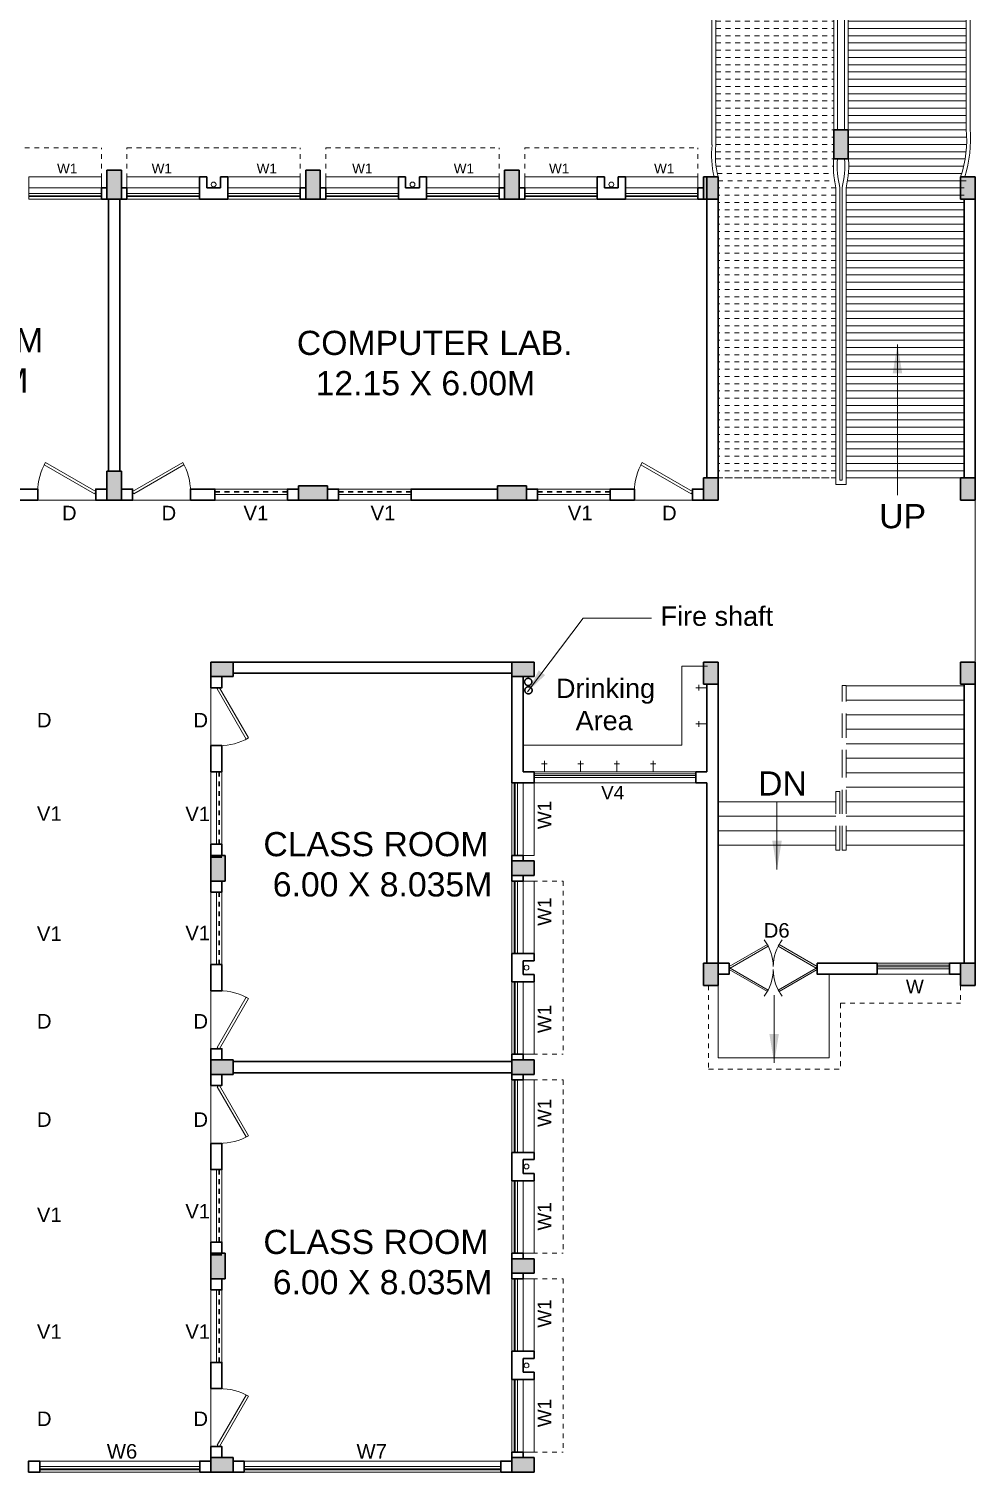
# Model space of a CAD drawing. Header units: millimetres. Extents: x 1898 to 3725, y 783 to 1532.
# Drawn here: x 3075.8 to 3095.38, y 1078.51 to 1108.37 of the extents above; entities that cross this region are included whole.
import ezdxf

# ---------------------------------------------------------------- set-up
doc = ezdxf.new("R2010")
doc.units = ezdxf.units.MM
for name, pattern in [('CENTER2', [1.125, 0.75, -0.125, 0.125, -0.125]), ('DASHED', [0.75, 0.5, -0.25]), ('DASHED2', [0.375, 0.25, -0.125]), ('HIDDEN', [0.375, 0.25, -0.125])]:
    doc.linetypes.add(name, pattern=pattern)
doc.layers.get('0').update_dxf_attribs({"lineweight": 20})
for name, color, linetype, lineweight in [('BL', 1, 'CENTER2', 30), ('CLL LEV.', 15, 'Continuous', 18), ('COL HATCH', 253, 'Continuous', 13), ('Column', 251, 'Continuous', 30), ('DIM', 6, 'Continuous', 18), ('Door', 54, 'Continuous', 18), ('expension joint', 248, 'Continuous', 18), ('Fixture', 44, 'Continuous', 13), ('glass', 5, 'Continuous', 18), ('PROJ.', 30, 'DASHED2', 15), ('Railing', 23, 'Continuous', 13), ('RAMP', 213, 'Continuous', 20), ('STAIRS', 10, 'Continuous', 18), ('TEXT', 7, 'Continuous', 15), ('TEXT 1', 3, 'Continuous', 20), ('Ventilator', 4, 'DASHED', 18), ('Wall', 7, 'Continuous', 30), ('Window', 150, 'Continuous', 15), ('Window-Wall', 7, 'Continuous', 18)]:
    doc.layers.add(name, color=color, linetype=linetype, lineweight=lineweight)
doc.styles.add('DIM', font='arial.ttf', dxfattribs={"height": 0.5})
doc.styles.add('L120', font='arial.ttf', dxfattribs={"height": 0.6})
doc.styles.get("Standard").update_dxf_attribs({"font": 'arial.ttf', "height": 0.2})
doc.dimstyles.new('Current Dim style', dxfattribs={"dimscale": 0.3, "dimtxt": 0.2, "dimasz": 2, "dimexe": 0.18, "dimexo": 1, "dimgap": 0.09, "dimtad": 0, "dimzin": 0, "dimdsep": 46, "dimtxsty": 'Standard', "dimcen": 0.09, "dimclrd": 256, "dimclre": 256, "dimclrt": 7, "dimadec": 0, "dimazin": 0, "dimtfac": 1, "dimtofl": 0, "dimtmove": 2, "dimatfit": 3, "dimfxl": 0, "dimtolj": 1, "dimtzin": 0, "dimlwd": -1, "dimlwe": -1, "dimarcsym": 0})
doc.dimstyles.new('DIM', dxfattribs={"dimtxt": 0.5, "dimasz": 0.5, "dimexe": 0.02, "dimexo": 0, "dimgap": 0.1, "dimtad": 0, "dimdec": 3, "dimzin": 0, "dimdsep": 46, "dimtxsty": 'DIM', "dimcen": 0, "dimclrd": 251, "dimclre": 256, "dimclrt": 7, "dimadec": 0, "dimazin": 0, "dimtfac": 1, "dimtdec": 3, "dimtofl": 0, "dimtmove": 0, "dimatfit": 3, "dimfxl": 0, "dimtolj": 1, "dimtzin": 0, "dimlwd": -1, "dimlwe": -1, "dimarcsym": 0})

# ---------------------------------------------------------------- blocks, each defined once
blk = doc.blocks.new('WINDOW 1')
at = {"layer": 'CLL LEV.'}
for p, q in [((-0.23, 0), (-0.46, 0)), ((-0.46, 0), (-0.46, -1.5)), ((-0.46, -1.5), (-0.23, -1.5))]:
    blk.add_line(p, q, dxfattribs=at)
at = {"layer": 'Window'}
for p, q in [((-0.065, 0), (-0.065, -1.5)), ((-0.05, -1.5), (-0.05, 0))]:
    blk.add_line(p, q, dxfattribs=at)
at = {"layer": 'Window-Wall'}
for p, q in [((0, 0), (-0.23, 0)), ((-0.23, 0), (-0.23, -1.5)), ((-0.115, 0), (-0.115, -1.5)), ((0, -1.5), (0, 0)), ((-0.23, -1.5), (0, -1.5))]:
    blk.add_line(p, q, dxfattribs=at)
blk = doc.blocks.new('VENTILATOR')
at = {"layer": 'Ventilator', "ltscale": 0.02}
for p, q in [((-0.18, -1.5), (-0.18, 0)), ((-0.165, 0), (-0.165, -1.5))]:
    blk.add_line(p, q, dxfattribs=at)
at = {"layer": 'Window-Wall'}
for p, q in [((-0.23, 0), (0, 0)), ((-0.23, -1.5), (-0.23, 0)), ((-0.115, 0), (-0.115, -1.5)), ((0, 0), (0, -1.5)), ((-0.23, -1.5), (0, -1.5))]:
    blk.add_line(p, q, dxfattribs=at)
blk = doc.blocks.new('C3')
at = {"layer": 'COL HATCH'}
h = blk.add_hatch(color=256, dxfattribs=at)
h.dxf.hatch_style = 1
h.paths.add_polyline_path([(0.3, 0), (0, 0), (0, -0.53), (0.3, -0.53)])
at = {"layer": 'Column'}
for p, q in [((0, 0), (0, -0.53)), ((0.3, 0), (0, 0)), ((0.3, -0.53), (0.3, 0)), ((0, -0.53), (0.3, -0.53))]:
    blk.add_line(p, q, dxfattribs=at)
blk = doc.blocks.new('SHAFT')
at = {"layer": 'Fixture'}
blk.add_circle((0.327, -0.302), 0.05, dxfattribs=at)
at = {"layer": 'Wall'}
for p, q in [((0.035, 0), (0.62, 0)), ((0.035, 0), (0.035, -0.46)), ((0.185, -0.46), (0.185, -0.23)), ((0.185, -0.23), (0.47, -0.23)), ((0.47, -0.46), (0.47, -0.23)), ((0.62, 0), (0.62, -0.46)), ((0.035, -0.46), (0.185, -0.46)), ((0.62, -0.46), (0.47, -0.46))]:
    blk.add_line(p, q, dxfattribs=at)
blk = doc.blocks.new('*U18')
for p, q in [((0, 0), (0, 6)), ((40, 0), (40, 6))]:
    blk.add_line(p, q)
blk.add_lwpolyline([(0, 0), (34.64, -20), (35.52, -18.48), (0.88, 1.52)], close=True)
blk.add_arc((0, 0), 40, 330, 360)
blk = doc.blocks.new('Door')
at = {"layer": 'Door'}
blk.add_line((0, 0.18), (1.199, 0.18), dxfattribs=at)
at = {"layer": 'Door', "xscale": 0.0299845412869386, "yscale": 0.0299845412869386, "zscale": 0.0299845412869386}
blk.add_blockref('*U18', (0, 0), dxfattribs=at)
blk = doc.blocks.new('A$C65A3360F')
at = {"layer": 'Fixture', "linetype": 'CENTER2'}
for p, q in [((0, 0), (-0.23, 0)), ((0, 0), (-0.23, 0)), ((-0.166, 0.057), (-0.166, 0)), ((-0.166, 0.057), (-0.166, 0)), ((-0.166, 0), (-0.166, -0.057)), ((-0.166, 0), (-0.166, -0.057))]:
    blk.add_line(p, q, dxfattribs=at)
blk = doc.blocks.new('Door - Left Hung 36 in.')
blk.add_lwpolyline([(0.8, -1.3), (0, 0), (31.2, 18), (31.9, 16.7)], close=True)
blk.add_arc((0, 0), 36, 0, 37.3101)
blk = doc.blocks.new('CU')
at = {"layer": 'COL HATCH', "linetype": 'CENTER2'}
h = blk.add_hatch(color=256, dxfattribs=at)
h.dxf.hatch_style = 1
h.paths.add_polyline_path([(0, 0.035), (0, -0.265), (0.46, -0.265), (0.46, 0.035)])
at = {"layer": 'Column', "linetype": 'CENTER2'}
blk.add_lwpolyline([(0, 0.035), (0, -0.265), (0.46, -0.265), (0.46, 0.035), (0, 0.035)], dxfattribs=at)
blk = doc.blocks.new('C2')
at = {"layer": 'COL HATCH'}
h = blk.add_hatch(color=256, dxfattribs=at)
h.dxf.hatch_style = 1
h.paths.add_polyline_path([(0.3, 0), (0, 0), (0, -0.6), (0.3, -0.6)])
at = {"layer": 'Column'}
for p, q in [((0, 0), (0, -0.6)), ((0.3, 0), (0, 0)), ((0.3, -0.6), (0.3, 0)), ((0, -0.6), (0.3, -0.6))]:
    blk.add_line(p, q, dxfattribs=at)
blk = doc.blocks.new('new ramp')
at = {"layer": 'COL HATCH'}
h = blk.add_hatch(color=256, dxfattribs=at)
h.dxf.hatch_style = 1
h.paths.add_polyline_path([(2.695, 18.46), (2.995, 18.46), (2.995, 17.86), (2.695, 17.86)])
h = blk.add_hatch(color=256, dxfattribs=at)
h.dxf.hatch_style = 1
h.paths.add_polyline_path([(2.695, 13.06), (2.995, 13.06), (2.995, 12.46), (2.695, 12.46)])
h = blk.add_hatch(color=256, dxfattribs=at)
h.dxf.hatch_style = 1
h.paths.add_polyline_path([(2.695, 7.66), (2.995, 7.66), (2.995, 7.06), (2.695, 7.06)])
at = {"layer": 'Column'}
for points in [[(2.695, 18.46), (2.995, 18.46), (2.995, 17.86), (2.695, 17.86)], [(2.695, 13.06), (2.995, 13.06), (2.995, 12.46), (2.695, 12.46)], [(2.695, 7.66), (2.995, 7.66), (2.995, 7.06), (2.695, 7.06)]]:
    blk.add_lwpolyline(points, close=True, dxfattribs=at)
at = {"layer": 'DIM'}
blk.add_line((2.995, 7.36), (2.995, 7.36), dxfattribs=at)
at = {"layer": 'DIM', "linetype": 'Continuous'}
blk.add_lwpolyline([(2.995, 15.16), (4.129, 15.339), (4.229, 15.166), (4.298, 15.559), (4.398, 15.386), (5.435, 15.61)], dxfattribs=at)
at = {"layer": 'Railing'}
for p, q in [((0.175, 7.351), (0.175, 18.46)), ((0.255, 7.347), (0.255, 18.46)), ((2.695, 7.59), (2.695, 18.46)), ((2.775, 7.66), (2.775, 18.46)), ((2.915, 7.66), (2.915, 18.46)), ((2.995, 7.59), (2.995, 18.46)), ((5.435, 7.677), (5.435, 18.46)), ((5.515, 7.681), (5.515, 18.46)), ((2.74, 0.325), (2.74, 6.46)), ((2.82, 0.412), (2.82, 6.469)), ((2.87, 0.412), (2.87, 6.469)), ((2.95, 0.325), (2.95, 6.46)), ((2.74, 0.325), (2.95, 0.325)), ((2.82, 0.412), (2.87, 0.412))]:
    blk.add_line(p, q, dxfattribs=at)
for centre, radius, start, end in [((2.845, 18.46), 2.67, 0, 180), ((2.845, 18.46), 2.59, 0, 180), ((2.845, 18.46), 0.15, 0, 180), ((2.845, 18.46), 0.07, 0, 180), ((2.248, 7.153), 2.082, 174.5626, 192.8599), ((2.248, 7.153), 2.002, 174.4549, 193.3831), ((4.768, 6.933), 2.082, 174.5626, 193.1223), ((4.768, 6.933), 2.002, 176.3533, 193.3831), ((0.922, 6.933), 2.002, 346.6169, 3.6467), ((0.922, 6.933), 2.082, 346.8777, 5.4374)]:
    blk.add_arc(centre, radius, start, end, dxfattribs=at)
at = {"layer": 'Railing', "linetype": 'Continuous'}
for radius, start, end in [(2.431, 341.5595, 5.152), (2.511, 342.1671, 5.0692)]:
    blk.add_arc((3.014, 7.459), radius, start, end, dxfattribs=at)
at = {"layer": 'RAMP', "linetype": 'DASHED', "ltscale": 0.02}
for p, q in [((0.255, 18.46), (2.695, 18.46)), ((0.255, 18.31), (2.695, 18.31)), ((5.435, 18.46), (2.995, 18.46)), ((5.435, 18.31), (2.995, 18.31)), ((0.255, 18.16), (2.695, 18.16)), ((0.255, 18.01), (2.695, 18.01)), ((5.435, 18.16), (2.995, 18.16)), ((5.435, 18.01), (2.995, 18.01)), ((0.255, 17.86), (2.695, 17.86)), ((0.255, 17.71), (2.695, 17.71)), ((5.435, 17.86), (2.995, 17.86)), ((5.435, 17.71), (2.995, 17.71)), ((0.255, 17.56), (2.695, 17.56)), ((0.255, 17.41), (2.695, 17.41)), ((5.435, 17.56), (2.995, 17.56)), ((5.435, 17.41), (2.995, 17.41)), ((0.255, 17.26), (2.695, 17.26)), ((0.255, 17.11), (2.695, 17.11)), ((5.435, 17.26), (2.995, 17.26)), ((5.435, 17.11), (2.995, 17.11)), ((0.255, 16.96), (2.695, 16.96)), ((0.255, 16.81), (2.695, 16.81)), ((5.435, 16.96), (2.995, 16.96)), ((5.435, 16.81), (2.995, 16.81)), ((0.255, 16.66), (2.695, 16.66)), ((0.255, 16.51), (2.695, 16.51)), ((5.435, 16.66), (2.995, 16.66)), ((5.435, 16.51), (2.995, 16.51)), ((0.255, 16.36), (2.695, 16.36)), ((0.255, 16.21), (2.695, 16.21)), ((5.435, 16.36), (2.995, 16.36)), ((5.435, 16.21), (2.995, 16.21)), ((0.255, 16.06), (2.695, 16.06)), ((0.255, 15.91), (2.695, 15.91)), ((5.435, 16.06), (2.995, 16.06)), ((5.435, 15.91), (2.995, 15.91)), ((0.255, 15.76), (2.695, 15.76)), ((0.255, 15.61), (2.695, 15.61)), ((5.435, 15.76), (2.995, 15.76)), ((5.435, 15.61), (2.995, 15.61)), ((0.255, 15.46), (2.695, 15.46)), ((0.255, 15.31), (2.695, 15.31)), ((4.281, 15.46), (2.995, 15.46)), ((4.146, 15.31), (2.995, 15.31)), ((0.255, 15.16), (2.695, 15.16)), ((0.255, 15.01), (2.695, 15.01)), ((0.255, 14.86), (2.695, 14.86)), ((0.255, 14.71), (2.695, 14.71)), ((0.255, 14.56), (2.695, 14.56)), ((0.255, 14.41), (2.695, 14.41)), ((0.255, 14.26), (2.695, 14.26)), ((0.255, 14.11), (2.695, 14.11)), ((0.255, 13.96), (2.695, 13.96)), ((0.255, 13.81), (2.695, 13.81)), ((0.255, 13.66), (2.695, 13.66)), ((0.255, 13.51), (2.695, 13.51)), ((0.255, 13.36), (2.695, 13.36)), ((0.255, 13.21), (2.695, 13.21)), ((0.255, 13.06), (2.695, 13.06)), ((0.255, 12.91), (2.695, 12.91)), ((0.255, 12.76), (2.695, 12.76)), ((0.255, 12.61), (2.695, 12.61)), ((0.255, 12.46), (2.695, 12.46)), ((0.255, 12.31), (2.695, 12.31)), ((0.255, 12.16), (2.695, 12.16)), ((0.255, 12.01), (2.695, 12.01)), ((0.255, 11.86), (2.695, 11.86)), ((0.255, 11.71), (2.695, 11.71)), ((0.255, 11.56), (2.695, 11.56)), ((0.255, 11.41), (2.695, 11.41)), ((0.255, 11.26), (2.695, 11.26)), ((0.255, 11.11), (2.695, 11.11)), ((0.255, 10.96), (2.695, 10.96)), ((0.255, 10.81), (2.695, 10.81)), ((0.255, 10.66), (2.695, 10.66)), ((0.255, 10.51), (2.695, 10.51)), ((0.255, 10.36), (2.695, 10.36)), ((0.255, 10.21), (2.695, 10.21)), ((0.255, 10.06), (2.695, 10.06)), ((0.255, 9.91), (2.695, 9.91)), ((0.255, 9.76), (2.695, 9.76)), ((0.255, 9.61), (2.695, 9.61)), ((0.255, 9.46), (2.695, 9.46)), ((0.255, 9.31), (2.695, 9.31)), ((0.255, 9.16), (2.695, 9.16)), ((0.255, 9.01), (2.695, 9.01)), ((0.255, 8.86), (2.695, 8.86)), ((0.255, 8.71), (2.695, 8.71)), ((0.255, 8.56), (2.695, 8.56)), ((0.255, 8.41), (2.695, 8.41)), ((0.255, 8.26), (2.695, 8.26)), ((0.255, 8.11), (2.695, 8.11)), ((0.255, 7.96), (2.695, 7.96)), ((0.255, 7.81), (2.695, 7.81)), ((0.255, 7.66), (2.695, 7.66)), ((0.255, 7.51), (2.695, 7.51)), ((0.255, 7.36), (2.695, 7.36)), ((0.255, 7.21), (2.695, 7.21)), ((0.255, 7.06), (2.69, 7.06)), ((0.26, 6.91), (2.686, 6.91)), ((0.285, 6.76), (2.695, 6.76)), ((0.3, 6.61), (2.711, 6.61)), ((2.74, 6.46), (0.3, 6.46)), ((2.74, 6.31), (0.3, 6.31)), ((2.74, 6.16), (0.3, 6.16)), ((2.74, 6.01), (0.3, 6.01)), ((2.74, 5.86), (0.3, 5.86)), ((2.74, 5.71), (0.3, 5.71)), ((2.74, 5.56), (0.3, 5.56)), ((2.74, 5.41), (0.3, 5.41)), ((2.74, 5.26), (0.3, 5.26)), ((2.74, 5.11), (0.3, 5.11)), ((2.74, 4.96), (0.3, 4.96)), ((2.74, 4.81), (0.3, 4.81)), ((2.74, 4.66), (0.3, 4.66)), ((2.74, 4.51), (0.3, 4.51)), ((2.74, 4.36), (0.3, 4.36)), ((2.74, 4.21), (0.3, 4.21)), ((2.74, 4.06), (0.3, 4.06)), ((2.74, 3.91), (0.3, 3.91)), ((2.74, 3.76), (0.3, 3.76)), ((2.74, 3.61), (0.3, 3.61)), ((2.74, 3.46), (0.3, 3.46)), ((2.74, 3.31), (0.3, 3.31)), ((2.74, 3.16), (0.3, 3.16)), ((2.74, 3.01), (0.3, 3.01)), ((2.74, 2.86), (0.3, 2.86)), ((2.74, 2.71), (0.3, 2.71)), ((2.74, 2.56), (0.3, 2.56)), ((2.74, 2.41), (0.3, 2.41)), ((2.74, 2.26), (0.3, 2.26)), ((2.74, 2.11), (0.3, 2.11)), ((2.74, 1.96), (0.3, 1.96)), ((2.74, 1.81), (0.3, 1.81)), ((2.74, 1.66), (0.3, 1.66)), ((2.74, 1.51), (0.3, 1.51)), ((2.74, 1.36), (0.3, 1.36)), ((2.74, 1.21), (0.3, 1.21)), ((2.74, 1.06), (0.3, 1.06)), ((2.74, 0.91), (0.3, 0.91)), ((2.74, 0.76), (0.3, 0.76)), ((2.74, 0.61), (0.3, 0.61)), ((0.3, 0.46), (2.74, 0.46)), ((2.74, 0.46), (0.3, 0.46))]:
    blk.add_line(p, q, dxfattribs=at)
at = {"layer": 'RAMP'}
for p, q in [((5.435, 15.31), (4.254, 15.31)), ((5.435, 15.46), (4.355, 15.46)), ((5.435, 15.16), (2.995, 15.16)), ((5.435, 15.01), (2.995, 15.01)), ((5.435, 14.86), (2.995, 14.86)), ((5.435, 14.71), (2.995, 14.71)), ((5.435, 14.56), (2.995, 14.56)), ((5.435, 14.41), (2.995, 14.41)), ((5.435, 14.26), (2.995, 14.26)), ((5.435, 14.11), (2.995, 14.11)), ((5.435, 13.96), (2.995, 13.96)), ((5.435, 13.81), (2.995, 13.81)), ((5.435, 13.66), (2.995, 13.66)), ((5.435, 13.51), (2.995, 13.51)), ((5.435, 13.36), (2.995, 13.36)), ((5.435, 13.21), (2.995, 13.21)), ((5.435, 13.06), (2.995, 13.06)), ((5.435, 12.91), (2.995, 12.91)), ((5.435, 12.76), (2.995, 12.76)), ((5.435, 12.61), (2.995, 12.61)), ((5.435, 12.46), (2.995, 12.46)), ((5.435, 12.31), (2.995, 12.31)), ((5.435, 12.16), (2.995, 12.16)), ((5.435, 12.01), (2.995, 12.01)), ((5.435, 11.86), (2.995, 11.86)), ((5.435, 11.71), (2.995, 11.71)), ((5.435, 11.56), (2.995, 11.56)), ((5.435, 11.41), (2.995, 11.41)), ((5.435, 11.26), (2.995, 11.26)), ((5.435, 11.11), (2.995, 11.11)), ((5.435, 10.96), (2.995, 10.96)), ((5.435, 10.81), (2.995, 10.81)), ((5.435, 10.66), (2.995, 10.66)), ((5.435, 10.51), (2.995, 10.51)), ((5.435, 10.36), (2.995, 10.36)), ((5.435, 10.21), (2.995, 10.21)), ((5.435, 10.06), (2.995, 10.06)), ((5.435, 9.91), (2.995, 9.91)), ((5.435, 9.76), (2.995, 9.76)), ((5.435, 9.61), (2.995, 9.61)), ((5.435, 9.46), (2.995, 9.46)), ((5.435, 9.31), (2.995, 9.31)), ((5.435, 9.16), (2.995, 9.16)), ((5.435, 9.01), (2.995, 9.01)), ((5.435, 8.86), (2.995, 8.86)), ((5.435, 8.71), (2.995, 8.71)), ((5.435, 8.56), (2.995, 8.56)), ((5.435, 8.41), (2.995, 8.41)), ((5.435, 8.26), (2.995, 8.26)), ((5.435, 8.11), (2.995, 8.11)), ((5.435, 7.96), (2.995, 7.96)), ((5.435, 7.81), (2.995, 7.81)), ((5.435, 7.66), (2.995, 7.66)), ((5.444, 7.51), (2.995, 7.51)), ((5.443, 7.36), (2.995, 7.36)), ((5.435, 7.21), (2.995, 7.21)), ((5.412, 7.06), (3, 7.06)), ((5.382, 6.91), (3.004, 6.91)), ((5.435, 6.61), (2.979, 6.61)), ((5.342, 6.76), (2.995, 6.76)), ((5.39, 6.46), (2.95, 6.46)), ((5.39, 6.31), (2.95, 6.31)), ((5.39, 6.16), (2.95, 6.16)), ((5.379, 6.01), (2.95, 6.01)), ((5.39, 5.86), (2.95, 5.86)), ((5.39, 5.71), (2.95, 5.71)), ((5.39, 5.56), (2.95, 5.56)), ((5.39, 5.41), (2.95, 5.41)), ((5.39, 5.26), (2.95, 5.26)), ((5.39, 5.11), (2.95, 5.11)), ((5.39, 4.96), (2.95, 4.96)), ((5.39, 4.81), (2.95, 4.81)), ((5.39, 4.66), (2.95, 4.66)), ((5.39, 4.51), (2.95, 4.51)), ((5.39, 4.36), (2.95, 4.36)), ((5.39, 4.21), (2.95, 4.21)), ((5.39, 4.06), (2.95, 4.06)), ((5.39, 3.91), (2.95, 3.91)), ((5.39, 3.76), (2.95, 3.76)), ((5.39, 3.61), (2.95, 3.61)), ((5.39, 3.46), (2.95, 3.46)), ((5.39, 3.31), (2.95, 3.31)), ((5.39, 3.16), (2.95, 3.16)), ((5.39, 3.01), (2.95, 3.01)), ((5.39, 2.86), (2.95, 2.86)), ((5.39, 2.71), (2.95, 2.71)), ((5.39, 2.56), (2.95, 2.56)), ((5.39, 2.41), (2.95, 2.41)), ((5.39, 2.26), (2.95, 2.26)), ((5.39, 2.11), (2.95, 2.11)), ((5.39, 1.96), (2.95, 1.96)), ((5.39, 1.81), (2.95, 1.81)), ((5.39, 1.66), (2.95, 1.66)), ((5.39, 1.51), (2.95, 1.51)), ((5.39, 1.36), (2.95, 1.36)), ((5.39, 1.21), (2.95, 1.21)), ((5.39, 1.06), (2.95, 1.06)), ((5.39, 0.91), (2.95, 0.91)), ((5.39, 0.76), (2.95, 0.76)), ((5.39, 0.61), (2.95, 0.61)), ((5.39, 0.46), (2.95, 0.46))]:
    blk.add_line(p, q, dxfattribs=at)
at = {"layer": 'Wall'}
for p, q in [((0.07, 6.69), (0.07, 0.46)), ((0.3, 6.69), (0.3, 0.46)), ((5.62, 6.69), (5.62, 0.46)), ((5.39, 6.23), (5.39, 0.46))]:
    blk.add_line(p, q, dxfattribs=at)
at = {"layer": 'Column', "rotation": 270}
for p in [(0.265, 6.69), (5.585, 6.69), (0.265, 0.46), (5.585, 0.46)]:
    blk.add_blockref('CU', p, dxfattribs=at)

msp = doc.modelspace()

# ---------------------------------------------------------------- linework, layer by layer
at = {"layer": 'BL'}
for centre in [(3086.135, 1094.8573), (3086.1403, 1094.6833)]:
    msp.add_circle(centre, 0.075, dxfattribs=at)
at = {"layer": 'expension joint'}
msp.add_line((3095.3825, 1098.6174), (3095.3825, 1095.2674), dxfattribs=at)
at = {"layer": 'Fixture'}
for p, q in [((3089.8425, 1095.185), (3089.3125, 1095.185)), ((3089.3125, 1093.55), (3089.3125, 1095.1846)), ((3089.3125, 1093.55), (3086.0275, 1093.55))]:
    msp.add_line(p, q, dxfattribs=at)
at = {"layer": 'glass', "lineweight": 5}
for p, q in [((3086.2575, 1092.9574), (3089.6025, 1092.9574)), ((3089.6025, 1092.9224), (3086.2575, 1092.9224)), ((3093.3525, 1088.9975), (3094.8525, 1088.9975)), ((3094.8525, 1088.9625), (3093.3525, 1088.9625))]:
    msp.add_line(p, q, dxfattribs=at)
at = {"layer": 'PROJ.', "ltscale": 0.05}
for p, q in [((3073.7175, 1105.9075), (3077.3025, 1105.9075)), ((3077.3025, 1105.0774), (3077.3025, 1105.9075)), ((3077.8325, 1105.9075), (3081.4175, 1105.9075)), ((3077.8325, 1105.0774), (3077.8325, 1105.9075)), ((3081.4175, 1105.0774), (3081.4175, 1105.9075)), ((3081.9475, 1105.9075), (3085.5325, 1105.9075)), ((3081.9475, 1105.0774), (3081.9475, 1105.9075)), ((3085.5325, 1105.0774), (3085.5325, 1105.9075)), ((3086.0625, 1105.9075), (3089.6475, 1105.9075)), ((3086.0625, 1105.0774), (3086.0625, 1105.9075)), ((3089.6475, 1105.0774), (3089.6475, 1105.9075)), ((3086.0275, 1090.7374), (3086.8576, 1090.7374)), ((3086.8576, 1090.7374), (3086.8576, 1087.1524)), ((3086.0275, 1087.1524), (3086.8576, 1087.1524)), ((3086.0275, 1086.6224), (3086.8576, 1086.6224)), ((3086.8576, 1086.6224), (3086.8576, 1083.0374)), ((3086.0275, 1083.0374), (3086.8576, 1083.0374)), ((3086.0275, 1082.5074), (3086.8576, 1082.5074)), ((3086.8576, 1082.5074), (3086.8576, 1078.9224)), ((3086.0275, 1078.9224), (3086.8576, 1078.9224))]:
    msp.add_line(p, q, dxfattribs=at)
at = {"layer": 'PROJ.', "ltscale": 0.02}
for p, q in [((3089.867, 1088.5775), (3089.867, 1086.8475)), ((3095.0825, 1088.5775), (3095.0825, 1088.2075)), ((3092.5945, 1088.2075), (3095.0825, 1088.2075)), ((3092.5945, 1088.2075), (3092.5945, 1086.8475)), ((3089.867, 1086.8475), (3092.5945, 1086.8475))]:
    msp.add_line(p, q, dxfattribs=at)
at = {"layer": 'Railing', "linetype": 'DASHED'}
for p, q in [((3092.6325, 1092.9525), (3092.6325, 1094.7854)), ((3092.7125, 1092.9525), (3092.7125, 1094.7854)), ((3092.6325, 1091.3775), (3092.6325, 1092.9525)), ((3092.7125, 1091.3775), (3092.7125, 1092.9525)), ((3092.5025, 1091.3775), (3092.5025, 1092.592)), ((3092.5825, 1091.3775), (3092.5825, 1092.592)), ((3092.5825, 1091.3775), (3092.5025, 1091.3775)), ((3092.7125, 1091.3775), (3092.6325, 1091.3775))]:
    msp.add_line(p, q, dxfattribs=at)
at = {"layer": 'Railing', "linetype": 'HIDDEN', "ltscale": 0.01}
for p, q in [((3092.6325, 1094.7854), (3092.7125, 1094.7854)), ((3092.5025, 1092.592), (3092.5825, 1092.592))]:
    msp.add_line(p, q, dxfattribs=at)
at = {"layer": 'STAIRS'}
for p, q in [((3095.1525, 1094.7775), (3092.7125, 1094.7775)), ((3095.1525, 1094.4775), (3092.7125, 1094.4775)), ((3095.1525, 1094.1775), (3092.7125, 1094.1775)), ((3095.1525, 1093.8775), (3092.7125, 1093.8775)), ((3095.1525, 1093.5775), (3092.7125, 1093.5775)), ((3095.1525, 1093.2775), (3092.7125, 1093.2775)), ((3092.7125, 1093.2775), (3093.7626, 1093.2775)), ((3095.1525, 1092.9775), (3092.7125, 1092.9775)), ((3095.1525, 1092.6775), (3092.7125, 1092.6775)), ((3092.5025, 1092.3775), (3090.0625, 1092.3775)), ((3095.1525, 1092.3775), (3092.7125, 1092.3775)), ((3092.5025, 1092.0775), (3090.0625, 1092.0775)), ((3095.1525, 1092.0775), (3092.7125, 1092.0775)), ((3092.5025, 1091.7775), (3090.0625, 1091.7775)), ((3095.1525, 1091.7775), (3092.7125, 1091.7775)), ((3092.5025, 1091.4775), (3090.0625, 1091.4775)), ((3095.1525, 1091.4775), (3092.7125, 1091.4775)), ((3090.0625, 1088.8075), (3090.0625, 1087.0775)), ((3092.3645, 1088.8075), (3092.3645, 1087.0775)), ((3090.0625, 1087.0775), (3092.3645, 1087.0775))]:
    msp.add_line(p, q, dxfattribs=at)
at = {"layer": 'Wall'}
for p, q in [((3077.4525, 1099.2174), (3077.4525, 1104.8474)), ((3077.6825, 1099.2174), (3077.6825, 1104.8474)), ((3080.0275, 1095.2674), (3085.7975, 1095.2674)), ((3080.0275, 1095.0374), (3085.7975, 1095.0374)), ((3086.0275, 1094.9674), (3085.7975, 1094.9674)), ((3085.7975, 1094.9674), (3085.7975, 1092.7674)), ((3089.8325, 1094.8074), (3089.8325, 1092.9974)), ((3090.0625, 1094.8074), (3090.0625, 1089.0375)), ((3095.1525, 1094.8074), (3095.1525, 1089.0375)), ((3095.3825, 1094.8074), (3095.3825, 1089.0375)), ((3086.2575, 1092.9974), (3086.0275, 1092.9974)), ((3086.2575, 1092.9974), (3086.2575, 1092.7674)), ((3089.6025, 1092.9974), (3089.8325, 1092.9974)), ((3089.6025, 1092.7674), (3089.6025, 1092.9974)), ((3086.2575, 1092.7674), (3085.7975, 1092.7674)), ((3089.6025, 1092.7674), (3089.8325, 1092.7674)), ((3089.8325, 1092.7674), (3089.8325, 1089.0375)), ((3079.5675, 1091.2324), (3079.7975, 1091.2324)), ((3085.7975, 1087.0024), (3080.0275, 1087.0024)), ((3085.7975, 1086.7724), (3080.0275, 1086.7724)), ((3079.5675, 1083.0024), (3079.7975, 1083.0024))]:
    msp.add_line(p, q, dxfattribs=at)
for points in [[(3077.4175, 1105.0774), (3077.4175, 1104.8474), (3077.3025, 1104.8474), (3077.3025, 1105.0774), (3077.4175, 1105.0774)], [(3077.8325, 1105.0774), (3077.8325, 1104.8474), (3077.7175, 1104.8474), (3077.7175, 1105.0774), (3077.8325, 1105.0774)], [(3077.8325, 1105.0774), (3077.8325, 1104.8474), (3077.7175, 1104.8474), (3077.7175, 1105.0774), (3077.8325, 1105.0774)], [(3081.5325, 1105.0774), (3081.5325, 1104.8474), (3081.4175, 1104.8474), (3081.4175, 1105.0774), (3081.5325, 1105.0774)], [(3081.9475, 1105.0774), (3081.9475, 1104.8474), (3081.8325, 1104.8474), (3081.8325, 1105.0774), (3081.9475, 1105.0774)], [(3085.6475, 1105.0774), (3085.6475, 1104.8474), (3085.5325, 1104.8474), (3085.5325, 1105.0774), (3085.6475, 1105.0774)], [(3086.0625, 1105.0774), (3086.0625, 1104.8474), (3085.9475, 1104.8474), (3085.9475, 1105.0774), (3086.0625, 1105.0774)], [(3086.0625, 1105.0774), (3086.0625, 1104.8474), (3085.9475, 1104.8474), (3085.9475, 1105.0774), (3086.0625, 1105.0774)], [(3089.7625, 1105.0774), (3089.7625, 1104.8474), (3089.6475, 1104.8474), (3089.6475, 1105.0774), (3089.7625, 1105.0774)], [(3077.4175, 1098.6174), (3077.4175, 1098.8474), (3077.1875, 1098.8474), (3077.1875, 1098.6174), (3077.4175, 1098.6174)], [(3077.7175, 1098.6174), (3077.7175, 1098.8474), (3077.9475, 1098.8474), (3077.9475, 1098.6174), (3077.7175, 1098.6174)], [(3079.1469, 1098.6174), (3079.1469, 1098.8474), (3079.6525, 1098.8474), (3079.6525, 1098.6174), (3079.1469, 1098.6174)], [(3081.1525, 1098.6174), (3081.1525, 1098.8474), (3081.3825, 1098.8474), (3081.3825, 1098.6174), (3081.1525, 1098.6174)], [(3082.2125, 1098.6174), (3082.2125, 1098.8474), (3081.9825, 1098.8474), (3081.9825, 1098.6174), (3082.2125, 1098.6174)], [(3085.4975, 1098.6174), (3085.4975, 1098.8474), (3083.7125, 1098.8474), (3083.7125, 1098.6174), (3085.4975, 1098.6174)], [(3086.3275, 1098.6174), (3086.3275, 1098.8474), (3086.0975, 1098.8474), (3086.0975, 1098.6174), (3086.3275, 1098.6174)], [(3088.3331, 1098.6174), (3088.3331, 1098.8474), (3087.8275, 1098.8474), (3087.8275, 1098.6174), (3088.3331, 1098.6174)], [(3089.7625, 1098.6174), (3089.7625, 1098.8474), (3089.5325, 1098.8474), (3089.5325, 1098.6174), (3089.7625, 1098.6174)], [(3079.5675, 1094.9674), (3079.7975, 1094.9674), (3079.7975, 1094.7374), (3079.5675, 1094.7374), (3079.5675, 1094.9674)], [(3086.0275, 1092.9974), (3086.0275, 1094.9674)], [(3079.5675, 1091.4974), (3079.7975, 1091.4974), (3079.7975, 1091.2674), (3079.5675, 1091.2674), (3079.5675, 1091.4974)], [(3086.0275, 1091.2674), (3085.7975, 1091.2674), (3085.7975, 1091.1524), (3086.0275, 1091.1524), (3086.0275, 1091.2674)], [(3086.0275, 1090.8524), (3085.7975, 1090.8524), (3085.7975, 1090.7374), (3086.0275, 1090.7374), (3086.0275, 1090.8524)], [(3079.5675, 1090.5074), (3079.7975, 1090.5074), (3079.7975, 1090.7374), (3079.5675, 1090.7374), (3079.5675, 1090.5074)], [(3090.0625, 1089.0375), (3090.2925, 1089.0375), (3090.2925, 1088.8075), (3090.0625, 1088.8075), (3090.0625, 1089.0375)], [(3094.8525, 1089.0375), (3095.0825, 1089.0375), (3095.0825, 1088.8075), (3094.8525, 1088.8075), (3094.8525, 1089.0375)], [(3079.5675, 1087.0374), (3079.7975, 1087.0374), (3079.7975, 1087.2674), (3079.5675, 1087.2674), (3079.5675, 1087.0374)], [(3086.0275, 1087.1524), (3085.7975, 1087.1524), (3085.7975, 1087.0374), (3086.0275, 1087.0374), (3086.0275, 1087.1524)], [(3086.0275, 1087.1524), (3085.7975, 1087.1524), (3085.7975, 1087.0374), (3086.0275, 1087.0374), (3086.0275, 1087.1524)], [(3079.5675, 1086.7374), (3079.7975, 1086.7374), (3079.7975, 1086.5074), (3079.5675, 1086.5074), (3079.5675, 1086.7374)], [(3086.0275, 1086.7374), (3085.7975, 1086.7374), (3085.7975, 1086.6224), (3086.0275, 1086.6224), (3086.0275, 1086.7374)], [(3079.5675, 1083.2674), (3079.7975, 1083.2674), (3079.7975, 1083.0374), (3079.5675, 1083.0374), (3079.5675, 1083.2674)], [(3086.0275, 1083.0374), (3085.7975, 1083.0374), (3085.7975, 1082.9224), (3086.0275, 1082.9224), (3086.0275, 1083.0374)], [(3079.5675, 1082.2774), (3079.7975, 1082.2774), (3079.7975, 1082.5074), (3079.5675, 1082.5074), (3079.5675, 1082.2774)], [(3086.0275, 1082.6224), (3085.7975, 1082.6224), (3085.7975, 1082.5074), (3086.0275, 1082.5074), (3086.0275, 1082.6224)], [(3079.5675, 1078.8074), (3079.7975, 1078.8074), (3079.7975, 1079.0374), (3079.5675, 1079.0374), (3079.5675, 1078.8074)], [(3086.0275, 1078.9224), (3085.7975, 1078.9224), (3085.7975, 1078.8074), (3086.0275, 1078.8074), (3086.0275, 1078.9224)], [(3086.0275, 1078.9224), (3085.7975, 1078.9224), (3085.7975, 1078.8074), (3086.0275, 1078.8074), (3086.0275, 1078.9224)], [(3076.0275, 1078.5074), (3075.7975, 1078.5074), (3075.7975, 1078.7374), (3076.0275, 1078.7374), (3076.0275, 1078.5074)], [(3079.5675, 1078.5074), (3079.3375, 1078.5074), (3079.3375, 1078.7374), (3079.5675, 1078.7374), (3079.5675, 1078.5074)], [(3080.0275, 1078.5074), (3080.2575, 1078.5074), (3080.2575, 1078.7374), (3080.0275, 1078.7374), (3080.0275, 1078.5074)], [(3085.5675, 1078.5074), (3085.7975, 1078.5074), (3085.7975, 1078.7374), (3085.5675, 1078.7374), (3085.5675, 1078.5074)]]:
    msp.add_lwpolyline(points, dxfattribs=at)
for points in [[(3075.9881, 1098.6172), (3075.9881, 1098.8474), (3075.4825, 1098.8474), (3075.4825, 1098.6172)], [(3079.5673, 1093.5381), (3079.7975, 1093.5381), (3079.7975, 1092.9974), (3079.5673, 1092.9974)], [(3092.1169, 1089.0375), (3093.3525, 1089.0375), (3093.3525, 1088.8075), (3092.1169, 1088.8075)], [(3079.5673, 1088.4668), (3079.7975, 1088.4668), (3079.7975, 1089.0074), (3079.5673, 1089.0074)], [(3079.5673, 1085.3081), (3079.7975, 1085.3081), (3079.7975, 1084.7674), (3079.5673, 1084.7674)], [(3079.5673, 1080.2368), (3079.7975, 1080.2368), (3079.7975, 1080.7774), (3079.5673, 1080.7774)]]:
    msp.add_lwpolyline(points, close=True, dxfattribs=at)
at = {"layer": 'Window'}
for p, q in [((3076.0275, 1078.5724), (3079.3375, 1078.5724)), ((3079.3375, 1078.5574), (3076.0275, 1078.5574)), ((3085.5675, 1078.5724), (3080.2575, 1078.5724)), ((3080.2575, 1078.5574), (3085.5675, 1078.5574))]:
    msp.add_line(p, q, dxfattribs=at)
at = {"layer": 'Window-Wall', "lineweight": 15}
for p, q in [((3086.2575, 1092.9974), (3089.6025, 1092.9974)), ((3089.6025, 1092.8824), (3086.2575, 1092.8824)), ((3086.2575, 1092.7674), (3089.6025, 1092.7674)), ((3093.3525, 1089.0375), (3094.8525, 1089.0375)), ((3093.3525, 1089.0375), (3093.3525, 1088.8075)), ((3094.8525, 1088.9225), (3093.3525, 1088.9225)), ((3093.3525, 1088.8075), (3094.8525, 1088.8075))]:
    msp.add_line(p, q, dxfattribs=at)
at = {"layer": 'Window-Wall'}
for p, q in [((3076.0275, 1078.5074), (3076.0275, 1078.7374)), ((3076.0275, 1078.7374), (3079.3375, 1078.7374)), ((3076.0275, 1078.6224), (3079.3375, 1078.6224)), ((3079.3375, 1078.7374), (3079.3375, 1078.5074)), ((3085.5675, 1078.7374), (3080.2575, 1078.7374)), ((3080.2575, 1078.7374), (3080.2575, 1078.5074)), ((3085.5675, 1078.6224), (3080.2575, 1078.6224)), ((3079.3375, 1078.5074), (3076.0275, 1078.5074)), ((3080.2575, 1078.5074), (3085.5675, 1078.5074))]:
    msp.add_line(p, q, dxfattribs=at)

# ---------------------------------------------------------------- block references
msp.add_blockref('new ramp', (3089.7625, 1098.6174))
at = {"layer": 'Column', "color": 5}
for p in [(3077.4175, 1105.4474), (3081.5325, 1105.4474), (3085.6475, 1105.4474), (3077.4175, 1099.2174)]:
    msp.add_blockref('C2', p, dxfattribs=at)
at = {"layer": 'Column', "color": 5, "rotation": 270}
for p in [(3081.9825, 1098.9174), (3086.0975, 1098.9174)]:
    msp.add_blockref('C2', p, dxfattribs=at)
at = {"layer": 'Column', "linetype": 'CENTER2'}
for p in [(3079.5675, 1095.2324), (3085.7975, 1095.2324), (3085.7975, 1091.1174), (3079.5675, 1087.0024), (3085.7975, 1087.0024), (3085.7975, 1082.8874), (3079.5675, 1078.7724), (3085.7975, 1078.7724)]:
    msp.add_blockref('CU', p, dxfattribs=at)
at = {"layer": 'Column', "linetype": 'CENTER2', "rotation": 270}
for p in [(3090.0275, 1095.2674), (3095.3475, 1095.2674), (3090.0275, 1089.0375), (3095.3475, 1089.0375)]:
    msp.add_blockref('CU', p, dxfattribs=at)
at = {"layer": 'Column', "color": 5, "xscale": -1}
for p in [(3079.8675, 1091.2674), (3079.8675, 1083.0374)]:
    msp.add_blockref('C3', p, dxfattribs=at)
at = {"layer": 'Door', "extrusion": (0, 0, -1), "xscale": -0.02527777777140727, "yscale": 0.02527777777140727, "zscale": -0.02527777777140727}
msp.add_blockref('Door - Left Hung 36 in.', (-3090.2942, 1088.9703), dxfattribs=at)
at = {"layer": 'Door', "xscale": -0.02527777777140727, "yscale": 0.02527777777140727, "zscale": 0.0252777777714073}
msp.add_blockref('Door - Left Hung 36 in.', (3092.1142, 1088.9703), dxfattribs=at)
at = {"layer": 'Door', "xscale": -0.02527777777140727, "yscale": 0.02527777777140727, "zscale": 0.0252777777714073, "rotation": 180}
msp.add_blockref('Door - Left Hung 36 in.', (3090.2942, 1088.9046), dxfattribs=at)
at = {"layer": 'Door', "extrusion": (0, 0, -1), "xscale": -0.02527777777140727, "yscale": 0.02527777777140727, "zscale": -0.02527777777140727, "rotation": 180}
msp.add_blockref('Door - Left Hung 36 in.', (-3092.1142, 1088.9046), dxfattribs=at)
at = {"layer": 'Fixture'}
for p in [(3089.8325, 1094.7374), (3089.8325, 1093.9874)]:
    msp.add_blockref('A$C65A3360F', p, dxfattribs=at)
at = {"layer": 'Fixture', "rotation": 270}
for p in [(3086.47, 1092.9974), (3087.22, 1092.9974), (3087.97, 1092.9974), (3088.72, 1092.9974)]:
    msp.add_blockref('A$C65A3360F', p, dxfattribs=at)
at = {"layer": 'Wall'}
for name, p, rotation in [('WINDOW 1', (3077.3025, 1104.8474), 270), ('WINDOW 1', (3079.3325, 1104.8474), 270), ('SHAFT', (3079.9525, 1104.8474), 180), ('WINDOW 1', (3081.4175, 1104.8474), 270), ('WINDOW 1', (3083.4475, 1104.8474), 270), ('SHAFT', (3084.0675, 1104.8474), 180), ('WINDOW 1', (3085.5325, 1104.8474), 270), ('WINDOW 1', (3087.5625, 1104.8474), 270), ('SHAFT', (3088.1825, 1104.8474), 180), ('WINDOW 1', (3089.6475, 1104.8474), 270), ('Door', (3077.1875, 1098.7971), 180), ('Door', (3089.5325, 1098.7971), 180), ('VENTILATOR', (3083.7125, 1098.6174), 270), ('VENTILATOR', (3087.8275, 1098.6174), 270), ('VENTILATOR', (3079.5675, 1089.0074), 180), ('Door', (3079.7472, 1087.2674), 90), ('VENTILATOR', (3079.5675, 1080.7774), 180), ('Door', (3079.7472, 1079.0374), 90)]:
    msp.add_blockref(name, p, dxfattribs=dict(at, rotation=rotation))
at = {"layer": 'Wall', "xscale": -1}
for name, p, rotation in [('Door', (3077.9475, 1098.7971), 180), ('VENTILATOR', (3079.6525, 1098.6174), 90), ('Door', (3079.7472, 1094.7374), 90), ('SHAFT', (3085.7975, 1089.2724), 90), ('Door', (3079.7472, 1086.5074), 90), ('SHAFT', (3085.7975, 1085.1574), 90), ('SHAFT', (3085.7975, 1081.0424), 90)]:
    msp.add_blockref(name, p, dxfattribs=dict(at, rotation=rotation))
for name, p in [('VENTILATOR', (3079.5675, 1092.9974)), ('WINDOW 1', (3085.7975, 1092.7674)), ('WINDOW 1', (3085.7975, 1090.7374)), ('WINDOW 1', (3085.7975, 1088.6524)), ('WINDOW 1', (3085.7975, 1086.6224)), ('VENTILATOR', (3079.5675, 1084.7674)), ('WINDOW 1', (3085.7975, 1084.5374)), ('WINDOW 1', (3085.7975, 1082.5074)), ('WINDOW 1', (3085.7975, 1080.4224))]:
    msp.add_blockref(name, p, dxfattribs=at)

# ---------------------------------------------------------------- texts
at = {"layer": 'TEXT', "lineweight": 30, "char_height": 0.5, "attachment_point": 1, "style": 'L120'}
for s, insert, width in [('{\\fArial|b0|i0|c0|p34;CLASS ROOM\\P 8.00 X 6.00M}', (3071.4425, 1102.1784), 4.688951), ('{\\fArial|b0|i0|c0|p34; COMPUTER LAB.\\P   12.15 X 6.00M}', (3081.1536, 1102.1215), 9.930816), ('UP', (3093.3971, 1098.5367), 1.001447), ('{\\fArial|b0|i0|c0|p34;DN}', (3090.8911, 1093.0065), 1.001447), ('{\\fArial|b0|i0|c0|p34;CLASS ROOM\\P 6.00 X 8.035M}', (3080.6555, 1091.7509), 9.930816), ('{\\fArial|b0|i0|c0|p34;CLASS ROOM\\P 6.00 X 8.035M}', (3080.6555, 1083.5209), 9.930816)]:
    msp.add_mtext(s, dxfattribs=dict(at, insert=insert, width=width))
at = {"layer": 'TEXT', "lineweight": 30, "char_height": 0.4, "attachment_point": 1, "style": 'L120'}
for s, width, insert in [('\\pi0.087898;Fire shaft', 2.454924, (3088.7852, 1096.4176)), ('\\pi1.2407;Drinking\\P\\pi1.647;Area', 4.450523, (3085.4691, 1094.9245))]:
    msp.add_mtext_dynamic_manual_height_columns(s, width=width, gutter_width=5, heights=[0], dxfattribs=dict(at, insert=insert))
at = {"layer": 'TEXT 1', "attachment_point": 1, "style": 'L120'}
for s, insert, char_height, width in [('{\\fArial|b0|i0|c0|p34;W1}', (3076.3865, 1105.5809), 0.2, 0.422223), ('{\\fArial|b0|i0|c0|p34;W1}', (3078.3432, 1105.5809), 0.2, 0.422223), ('{\\fArial|b0|i0|c0|p34;W1}', (3080.5162, 1105.5809), 0.2, 0.422223), ('{\\fArial|b0|i0|c0|p34;W1}', (3082.4925, 1105.5809), 0.2, 0.422223), ('{\\fArial|b0|i0|c0|p34;W1}', (3084.5944, 1105.5809), 0.2, 0.422223), ('{\\fArial|b0|i0|c0|p34;W1}', (3086.5659, 1105.5809), 0.2, 0.422223), ('{\\fArial|b0|i0|c0|p34;W1}', (3088.7389, 1105.5809), 0.2, 0.422223), ('{\\fArial|b0|i0|c0|p34;D}', (3076.4872, 1098.5011), 0.3, 0.291635), ('{\\fArial|b0|i0|c0|p34;D}', (3078.5481, 1098.5011), 0.3, 0.291635), ('{\\fArial|b0|i0|c0|p34;V1}', (3080.2437, 1098.5011), 0.3, 0.556574), ('{\\fArial|b0|i0|c0|p34;V1}', (3082.8735, 1098.5011), 0.3, 0.556574), ('{\\fArial|b0|i0|c0|p34;V1}', (3086.9538, 1098.5011), 0.3, 0.556574), ('{\\fArial|b0|i0|c0|p34;D}', (3088.9034, 1098.5011), 0.3, 0.291635), ('{\\fArial|b0|i0|c0|p34;D}', (3075.9691, 1094.2161), 0.3, 0.291635), ('{\\fArial|b0|i0|c0|p34;D}', (3079.2078, 1094.2161), 0.3, 0.291635), ('V4', (3087.6434, 1092.706), 0.28, 0.627016), ('{\\fArial|b0|i0|c0|p34;V1}', (3075.9689, 1092.2831), 0.3, 0.556574), ('{\\fArial|b0|i0|c0|p34;V1}', (3079.0407, 1092.2763), 0.3, 0.556574), ('{\\fArial|b0|i0|c0|p34;V1}', (3075.9689, 1089.7976), 0.3, 0.556574), ('{\\fArial|b0|i0|c0|p34;V1}', (3079.0407, 1089.8136), 0.3, 0.556574), ('D6', (3091.0085, 1089.866), 0.3, 0.541995), ('{\\fArial|b0|i0|c0|p34;W}', (3093.9506, 1088.6943), 0.28, 0.627016), ('{\\fArial|b0|i0|c0|p34;D}', (3075.9691, 1087.9852), 0.3, 0.291635), ('{\\fArial|b0|i0|c0|p34;D}', (3079.2078, 1087.9852), 0.3, 0.291635), ('{\\fArial|b0|i0|c0|p34;D}', (3075.9691, 1085.9511), 0.3, 0.291635), ('{\\fArial|b0|i0|c0|p34;D}', (3079.2078, 1085.9511), 0.3, 0.291635), ('{\\fArial|b0|i0|c0|p34;V1}', (3075.9689, 1083.9819), 0.3, 0.556574), ('{\\fArial|b0|i0|c0|p34;V1}', (3079.0407, 1084.0556), 0.3, 0.556574), ('{\\fArial|b0|i0|c0|p34;V1}', (3075.9689, 1081.5657), 0.3, 0.556574), ('{\\fArial|b0|i0|c0|p34;V1}', (3079.0407, 1081.5657), 0.3, 0.556574), ('{\\fArial|b0|i0|c0|p34;D}', (3075.9691, 1079.761), 0.3, 0.291635), ('{\\fArial|b0|i0|c0|p34;D}', (3079.2078, 1079.761), 0.3, 0.291635), ('W6', (3077.4164, 1079.0882), 0.3, 0.556574), ('W7', (3082.583, 1079.0882), 0.3, 0.556574)]:
    msp.add_mtext(s, dxfattribs=dict(at, insert=insert, char_height=char_height, width=width))
at = {"layer": 'TEXT 1', "char_height": 0.28, "width": 0.627016, "attachment_point": 1, "rotation": 90, "style": 'L120'}
for insert in [(3086.3302, 1091.8104), (3086.3302, 1089.8107), (3086.3302, 1087.5903), (3086.3302, 1085.6472), (3086.3302, 1083.5064), (3086.3302, 1081.4962), (3086.3302, 1079.4366)]:
    msp.add_mtext('{\\fArial|b0|i0|c0|p34;W1}', dxfattribs=dict(at, insert=insert))

# ---------------------------------------------------------------- leaders
at = {"layer": 'DIM'}
for points in [[(3093.7756, 1101.841), (3093.7756, 1098.7211)], [(3091.2825, 1090.9728), (3091.2825, 1092.3775)], [(3091.2234, 1086.9737), (3091.2234, 1088.3784)]]:
    msp.add_leader(points, dimstyle='Current Dim style', dxfattribs=at)
msp.add_leader([(3086.1172, 1094.6487), (3087.2737, 1096.178), (3088.6861, 1096.178)], dimstyle='DIM', override={"dimgap": 0.1, "dimtad": 0, "dimarcsym": 1}, dxfattribs=at)

doc.saveas('drawing.dxf')
